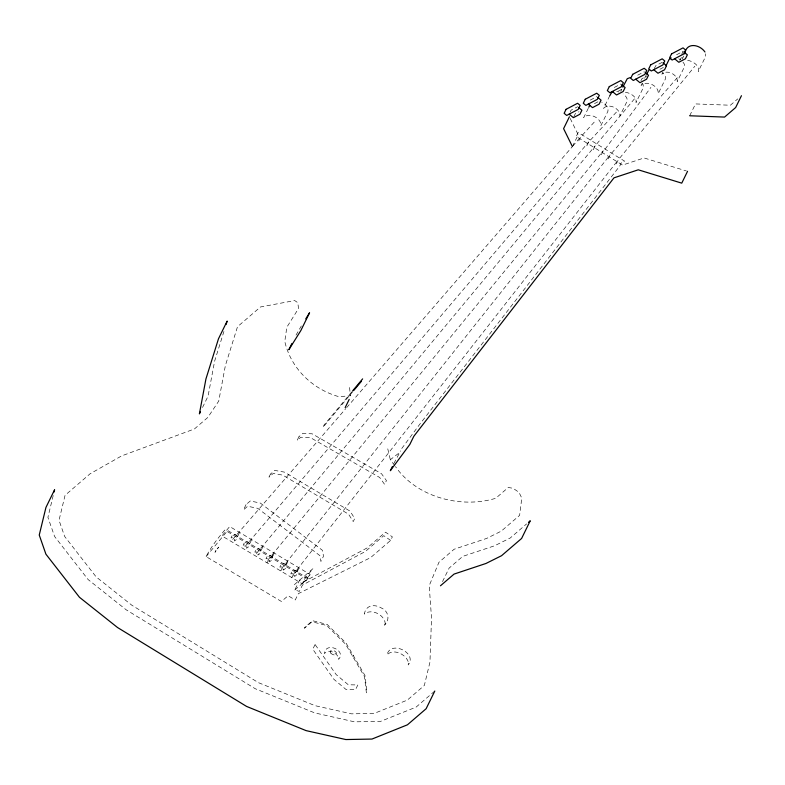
<?xml version="1.0" encoding="UTF-8"?>
<svg xmlns="http://www.w3.org/2000/svg" width="785" height="785" viewBox="0 0 785 785"><rect width="100%" height="100%" fill="white"/><g stroke="black" fill="none" stroke-linecap="round" stroke-linejoin="round"><path stroke-width="0.59" stroke-dasharray="3.92 2.94" d="M53.213 495.492L47.924 517.335L54.587 536.469L88.146 579.585L126.208 609.817L255.243 688.72L314.756 712.917L354.535 721.847L380.656 721.356L416.109 707.108L433.919 691.791M223.931 331.407L214.599 361.257L208.064 396.18L201.941 408.671M296.004 335.146L301.332 325.952M390.636 540.384L383.747 535.674L365.427 551.443L302.46 585.08L299.35 591.409L294.807 589.967L299.635 580.125L304.178 581.557L367.154 547.92L385.474 532.161L392.363 536.861L390.636 540.384L370.599 557.625L298.349 593.637L295.248 599.966L288.115 595.727L281.423 601.487L206.102 556.604C211.067 546.939 217.749 538.382 224.785 530.061L305.228 577.986L313.019 568.605L292.942 585.885M237.629 536.41L239.582 532.426M249.738 543.622L251.691 539.638M261.101 550.393L263.053 546.409M272.346 557.095L274.299 553.111L266.939 562.747M286.074 565.279L288.026 561.295L280.667 570.931M297.132 571.863L299.085 567.879L291.726 577.515M294.807 589.967L308.191 578.457L310.144 574.473L229.701 526.539L221.919 535.919L302.353 583.844L305.228 577.986M393.903 463.425L400.605 450.865M570.126 112.167L571.107 110.175L577.711 106.701M573.835 116.69L575.307 113.697L579.075 111.715M588.279 108.291L583.657 117.711C588.848 111.755 601.948 118.152 600.76 125.875L607.933 111.225C609.121 107.064 604.941 103.787 601.663 102.119M572.412 146.609L578.211 134.765L569.39 116.808M578.751 140.927L580.704 136.943L595.815 120.38M609.759 95.76L603.606 108.32C608.532 102.658 620.964 108.732 619.836 116.062L627.019 101.412C628.029 98.331 625.39 95.584 623.084 93.935M586.807 145.853L588.76 141.869L617.501 110.93M620.768 91.345L621.798 89.254M593.234 149.788L595.187 145.794L635.585 97.497M352.71 656.427L353.23 655.367M601.3 154.724L603.253 150.73L605.127 149.121L650.922 87.371M640.913 80.708L641.894 78.716L646.605 76.243M642.091 83.495L641.06 85.594C646.251 79.628 659.351 86.026 658.164 93.749L665.337 79.099L665.337 76.037L663.04 72.711M644.652 78.264L646.192 75.124M608.139 158.904L610.092 154.92L678.74 76.017M654.248 68.717L655.711 65.734L662.314 62.26M616.303 163.888L618.256 159.905L694.862 66.205M662.874 72.151L661.853 74.251C666.514 68.894 678.279 74.644 677.21 81.581L684.383 66.921L684.383 64.174L682.322 61.181M681.694 54.302L683.156 51.31L676.552 54.783M679.771 60.298L680.752 58.306L684.52 56.324M682.175 59.14L683.706 56M442.504 581.626L449.138 568.085L462.748 556.379L494.638 545.761L510.23 538L526.627 523.889M689.701 115.768L695.5 103.924L730.384 105.229L737.763 98.881M401.753 448.52L419.641 424.41L619.767 166.008L621.72 162.024L624.517 161.102L578.182 132.488L576.229 136.472L622.564 165.085L644.073 157.962L686.404 170.953M292.687 575.209L618.256 159.905M281.56 568.585L610.092 154.92M267.665 560.304L603.253 150.73M206.102 556.604L227.748 530.523L308.191 578.457M302.353 583.844L310.144 574.473M256.352 553.562L595.187 145.794M351.827 391.813L324.038 425.077L322.89 427.423L352.995 391.391M244.871 546.723L588.76 141.869M232.664 539.452L345.851 408.553M346.656 407.631L571.892 147.138M572.687 146.216L580.704 136.943M394.727 465.584L390.322 459.706L399.006 453.014M590.251 100.117L596.855 96.643M614.302 87.478L620.906 84.015M637.695 75.193L644.299 71.72M594.451 103.64L598.219 101.657M618.501 91.001L621.327 89.519M659.91 69.257L664.62 66.774M349.57 387.466L350.375 395.768L338.924 396.69C312.636 389.34 290.793 368.381 284.788 341.436L286.819 327.257L298.516 308.525L297.809 302.686L294.709 300.567L260.483 306.964L237.502 326.737L225.374 365.594L218.73 401.086L207.848 417.414L194.415 428.973L121.596 455.918L90.079 473.797L65.067 495.315L59.022 520.269L64.645 536.449L96.113 576.867L131.811 605.215L258.471 682.675L315.011 705.656L351.503 713.85L374.151 713.428L407.327 700.102L424.342 685.452L429.954 662.118L431.524 618.089L429.199 585.698L438.933 562.295L454.103 549.245L486.7 538.402L501.272 531.141L519.621 515.353L521.799 498.112L519.003 492.342L513.076 488.29L508.268 487.495L495.737 498.279C460.854 508.896 416.531 497.16 395.463 466.565M625.37 92.218C630.257 92.973 637.165 96.702 636.036 102.511L643.219 87.851L643.209 84.849L642.336 83.19M616.716 91.472L618.894 91.924M687.611 60.268C692.655 61.23 700.102 65.469 698.248 71.523L705.43 56.873L705.735 53.753M349.767 395.414L350.375 395.768M678.75 58.747L680.673 59.846M387.761 448.824L390.322 459.706M234.735 539.619L234.313 540.983C241.603 537.411 233.645 529.934 231.025 537.921L232.949 537.568L234.735 539.619M246.932 546.89L246.51 548.254C253.8 544.682 245.852 537.195 243.222 545.192L245.146 544.839L246.932 546.89M269.726 560.47L269.314 561.834C276.605 558.263 268.647 550.785 266.017 558.773L267.95 558.42L269.726 560.47M338.669 658.164L338.62 659.4C346.764 650.343 325.363 641.11 324.401 653.64C327.944 648.302 337.295 652.845 338.669 658.164M258.275 553.798L257.823 555.034C264.918 551.698 257.568 544.201 254.87 552.09L257.176 552.09L258.275 553.798M294.767 575.562L294.522 576.494C301.911 572.334 292.913 566.152 290.842 573.923L293.148 573.403L294.767 575.562M408.553 663.188L408.18 664.964C417.787 653.002 390.351 639.765 387.034 654.867C393.363 647.841 407.15 654.651 408.553 663.188M283.63 569.194L283.257 570.067C290.568 566.368 282.364 559.155 279.872 567.104L282.296 566.898L283.63 569.194M385.229 623.545L384.591 625.184C390.282 619.512 388.467 610.907 381.245 607.924C374.68 603.93 365.624 604.911 364.368 614.086C371.236 608.149 384.65 614.763 385.229 623.545M215.924 550.413L215.002 552.287L218.662 547.116L215.924 550.413M246.048 504.588L243.468 509.867L247.667 506.256L257.765 508.346L319.868 555.613L320.908 561.491L323.489 556.212L322.449 550.334L260.345 503.067L250.248 500.977L246.048 504.588M270.472 474.081L268.98 477.133L273.239 473.463L282.826 475.151L348.54 514.165L353.24 521.564L354.741 518.522L350.041 511.113L284.317 472.099L274.73 470.421L270.472 474.081M298.987 436.646L297.152 440.405L300.812 437.245L310.281 437.549L379.695 477.496L384.591 484.355L386.426 480.606L381.53 473.748L312.116 433.801L302.657 433.497L298.987 436.646M304.963 627.205L304.452 628.255L311.998 621.759L326.658 625.478L345.547 644.142L364.475 676.611L366.389 692.841L366.899 691.781L364.996 675.551L346.067 643.092L327.178 624.418L312.518 620.699L304.963 627.205M315.079 644.524L312.783 649.215L333.89 679.3L346.018 689.475L355.536 689.632L357.832 684.942L348.314 684.785L336.186 674.609L315.079 644.524M330.828 653.13A3.405 1.982 26.1 0 0 336.314 654.386A3.405 1.982 26.1 0 0 333.075 650.441A3.405 1.982 26.1 0 0 330.828 653.13"/><path stroke-width="1.18" d="M54.057 492.038L54.607 489.742L45.942 507.444L39.25 535.036L45.913 554.171L79.471 597.287L117.534 627.519L246.569 706.421L306.081 730.619L345.861 739.548L371.982 739.058L407.435 724.81L426.127 708.727L434.802 691.026M226.08 324.519L227.159 321.075L218.485 338.777L205.935 378.959L199.4 413.881L200.42 411.791M291.922 343.477L288.86 349.727L300.89 330.475L309.565 312.773L305.767 318.857M345.174 407.611L349.197 399.398M392.372 466.555L390.331 470.715L409.819 444.457L413.842 436.254L613.968 177.852L638.274 169.805L681.753 183.15L687.552 171.307M569.39 116.808L563.591 128.642L572.412 146.609M588.789 107.251L589.81 105.151M609.759 95.76L611.623 92.561L612.957 91.796M622.819 87.155L627.274 78.686L630.453 77.519M646.703 74.075L649.126 69.777M665.955 65.871L669.026 59.591L671.077 57.825M684.736 53.91C686.316 41.654 699.886 44.509 704.95 51.987M741.452 95.711L735.653 107.545L724.584 117.073L689.701 115.768M352.602 390.891L362.631 378.88M353.76 390.469L361.483 381.225M440.463 585.787L454.073 574.08L485.964 563.473L501.556 555.702L521.603 538.461L530.267 520.759L528.452 522.329M684 52.016L687.356 54.832L685.403 58.816L678.799 62.29L674.6 58.767M663.148 62.967L666.514 65.783L664.561 69.767L657.958 73.24L653.758 69.718M645.142 72.426L648.498 75.252L646.546 79.236L639.942 82.7L635.742 79.177M621.749 84.721L625.105 87.537L623.153 91.521L616.549 94.985L612.349 91.462M597.699 97.35L601.055 100.166L599.102 104.16L592.498 107.624L588.299 104.101M578.545 107.408L581.901 110.224L579.948 114.218L573.354 117.681L569.154 114.159M566.093 109.311L564.14 113.295L566.701 115.444L578.211 109.4L580.164 105.416L577.593 103.267L566.093 109.311M585.237 99.253L583.284 103.237L585.845 105.386L597.356 99.342L599.308 95.358L596.747 93.209L585.237 99.253M609.288 86.615L607.335 90.599L609.896 92.758L621.406 86.713L623.359 82.719L620.798 80.57L609.288 86.615M632.681 74.33L630.728 78.314L633.289 80.462L644.799 74.418L646.752 70.434L644.191 68.285L632.681 74.33M650.696 64.861L648.744 68.854L651.305 71.003L662.815 64.959L664.767 60.975L662.206 58.816L650.696 64.861M671.538 53.91L669.585 57.904L672.146 60.053L683.657 54.008L685.609 50.024L683.048 47.865L671.538 53.91"/></g></svg>
